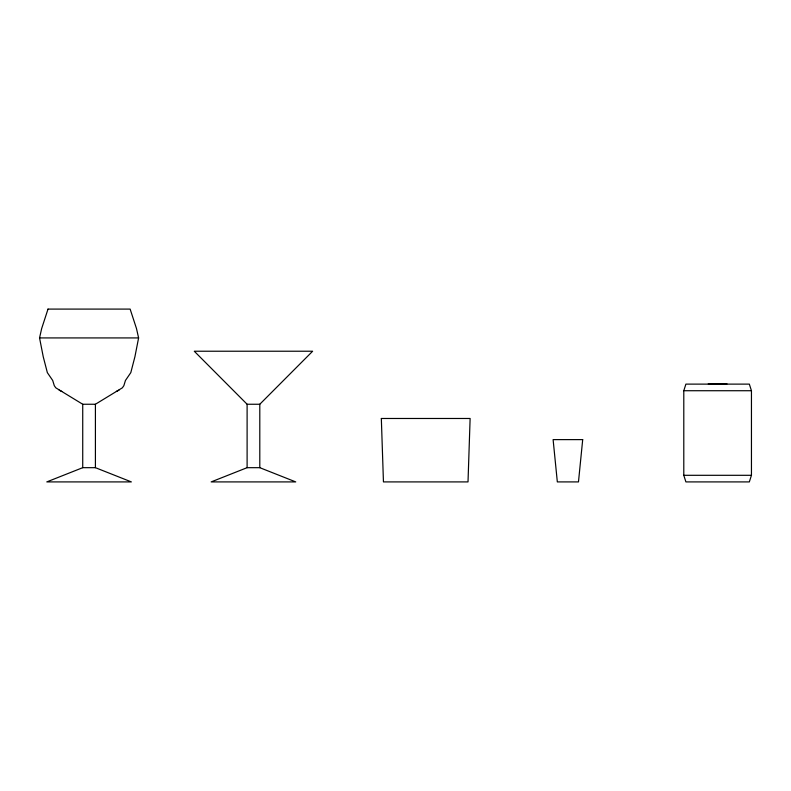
<?xml version="1.0" encoding="UTF-8"?>
<svg xmlns="http://www.w3.org/2000/svg" width="791" height="791" viewBox="0 0 791 791"><rect width="100%" height="100%" fill="white"/><g stroke="black" fill="none" stroke-linecap="round" stroke-linejoin="round"><path stroke-width="1.19" d="M582.7 439.618L578.478 481.907L557.329 481.907L553.107 439.618L582.68 439.618M48.024 309.093L130.129 309.093L136.487 328.542L138.603 337.925L134.915 356.741L130.802 372.64L125.453 380.461L123.841 385.721L122.338 387.837L95.414 404.25L82.729 404.25L55.815 387.837L54.312 385.721L52.7 380.461L47.351 372.64L43.238 356.741L39.55 337.925L41.666 328.542L48.004 309.093M683.79 390.724L685.906 384.119L749.334 384.119L751.45 390.724L751.45 475.302L749.334 481.907L685.906 481.907L683.79 475.302L683.79 390.724L751.45 390.724M259.794 467.679L259.794 404.25L312.643 351.224L194.27 351.224L247.108 404.25L247.108 467.679L211.167 481.907L295.745 481.907L259.794 467.679L247.108 467.679M116.396 391.426L118.976 390.171M82.729 467.679L46.788 481.907L131.365 481.907L95.414 467.679L82.729 467.679L82.729 404.25M39.55 337.925L138.603 337.925M708.252 383.892L726.988 383.892M247.108 404.25L259.794 404.25M381.351 418.479L470.121 418.479L468.015 481.907L383.447 481.907L381.331 418.479M683.79 475.302L751.45 475.302M59.177 390.171L61.757 391.426M95.414 404.25L95.414 467.679"/></g></svg>
